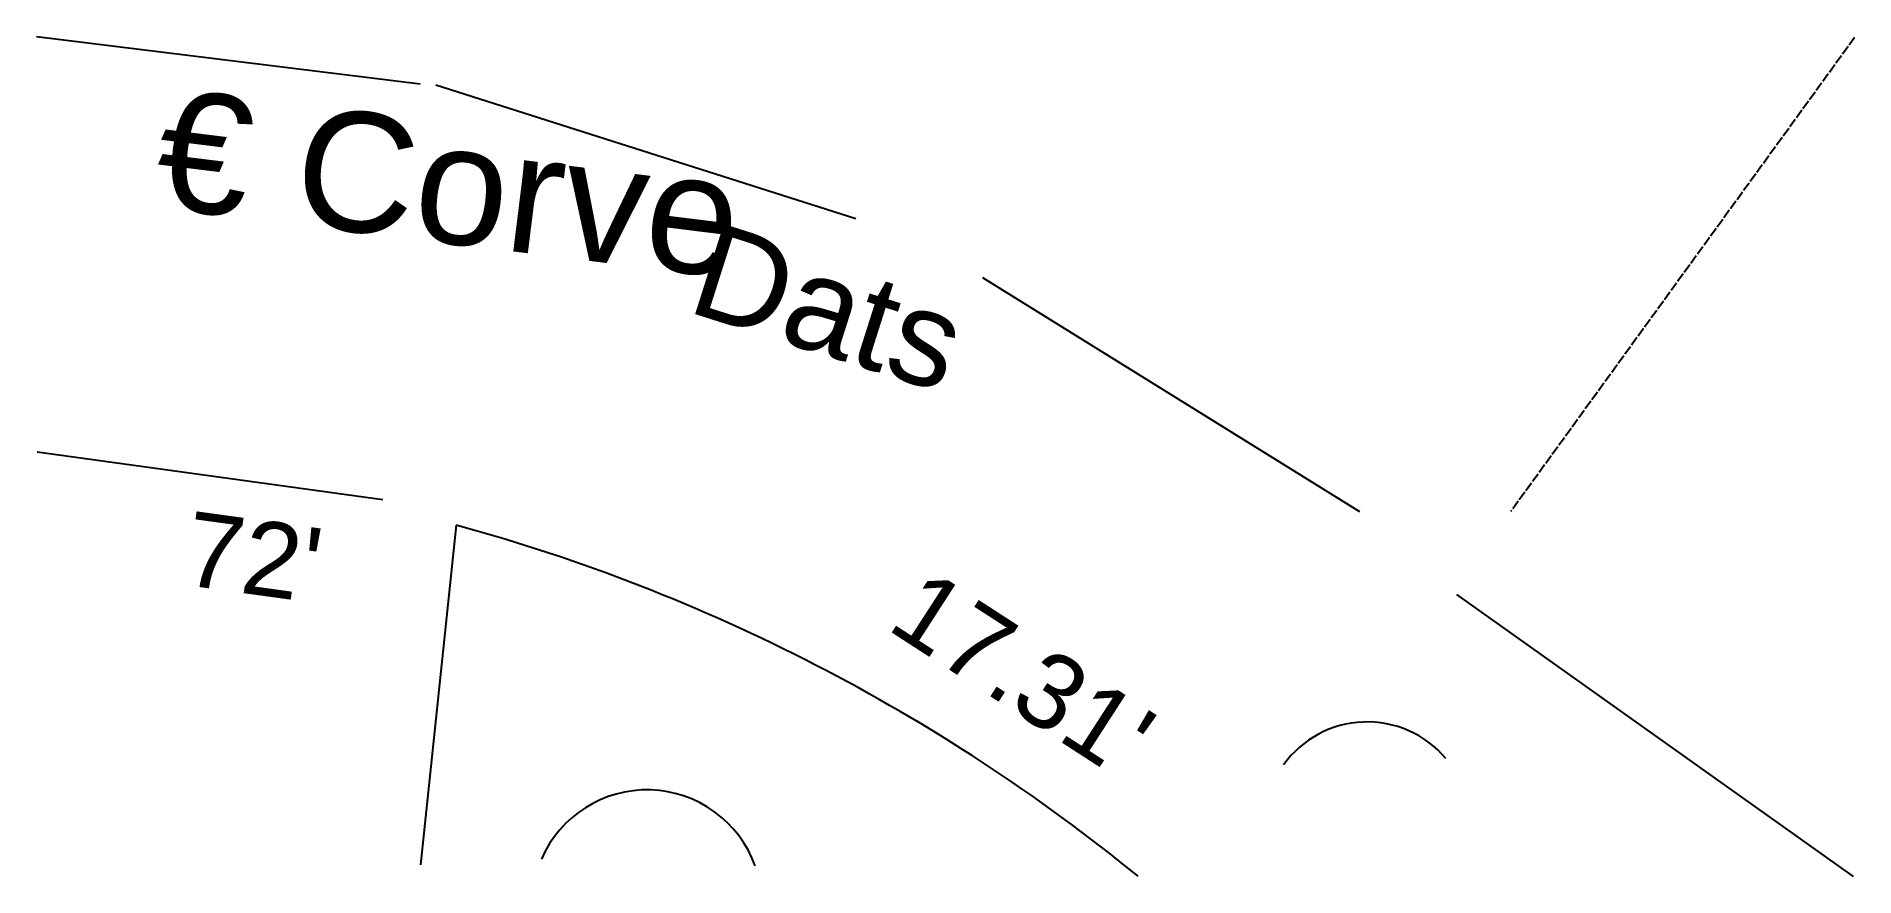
# Model space of a CAD drawing. Extents: x 0 to 247, y 0 to 114.
import ezdxf
from ezdxf.enums import TextEntityAlignment as Align

# ---------------------------------------------------------------- set-up
doc = ezdxf.new("R2010")
doc.units = 0
doc.header["$MEASUREMENT"] = 0
doc.linetypes.add('DASHED', pattern=[1.524, 1.27, -0.254])
for name, color, linetype in [('PLAT-CURVE', 4, 'CONTINUOUS'), ('PLAT-LINE', 7, 'CONTINUOUS'), ('PLAT-LINE-DASH', 8, 'DASHED'), ('PLAT-TEXT-DIST', 2, 'CONTINUOUS'), ('PLAT-TEXT-MISC', 9, 'CONTINUOUS')]:
    doc.layers.add(name, color=color, linetype=linetype)
doc.styles.add('PLAT', font='arial.ttf')

msp = doc.modelspace()

# ---------------------------------------------------------------- linework, layer by layer
at = {"layer": 'PLAT-CURVE'}
for centre, radius, start, end in [((-9.27, -194.33), 251.28, 50.8065, 74.7055), ((180.6, 7.34), 14.01, 40.2902, 144.1353), ((82.89, -3.47), 15.61, 19.8852, 156.5218)]:
    msp.add_arc(centre, radius, start, end, dxfattribs=at)
at = {"layer": 'PLAT-LINE'}
for p, q in [((0.04, 114.35), (52.11, 107.9)), ((54.24, 107.76), (111.21, 89.65)), ((128.4, 81.64), (179.57, 49.91)), ((0.14, 58.01), (47.07, 51.54)), ((57.01, 48.05), (52.17, 1.98)), ((192.74, 38.64), (246.55, 0.37))]:
    msp.add_line(p, q, dxfattribs=at)
at = {"layer": 'PLAT-LINE-DASH'}
msp.add_line((246.74, 114.19), (200.11, 49.92), dxfattribs=at)

# ---------------------------------------------------------------- texts
at = {"layer": 'PLAT-TEXT-DIST', "style": 'PLAT'}
msp.add_text("72'", height=10.121, rotation=352.1474, dxfattribs=at).set_placement((30.19, 48.76), align=Align.TOP_CENTER)
msp.add_text("17.31'", height=10.121, rotation=327.1009, dxfattribs=at).set_placement((129.52, 21.18), align=Align.BOTTOM_CENTER)
at = {"layer": 'PLAT-TEXT-MISC', "style": 'PLAT'}
for s, height, rotation, p in [('€ Corve', 16.231, 352.9332, (56.05, 94.43)), ('Dats', 12.829, 342.3595, (107.52, 77.65))]:
    msp.add_text(s, height=height, rotation=rotation, dxfattribs=at).set_placement(p, align=Align.MIDDLE_CENTER)

doc.saveas('drawing.dxf')
